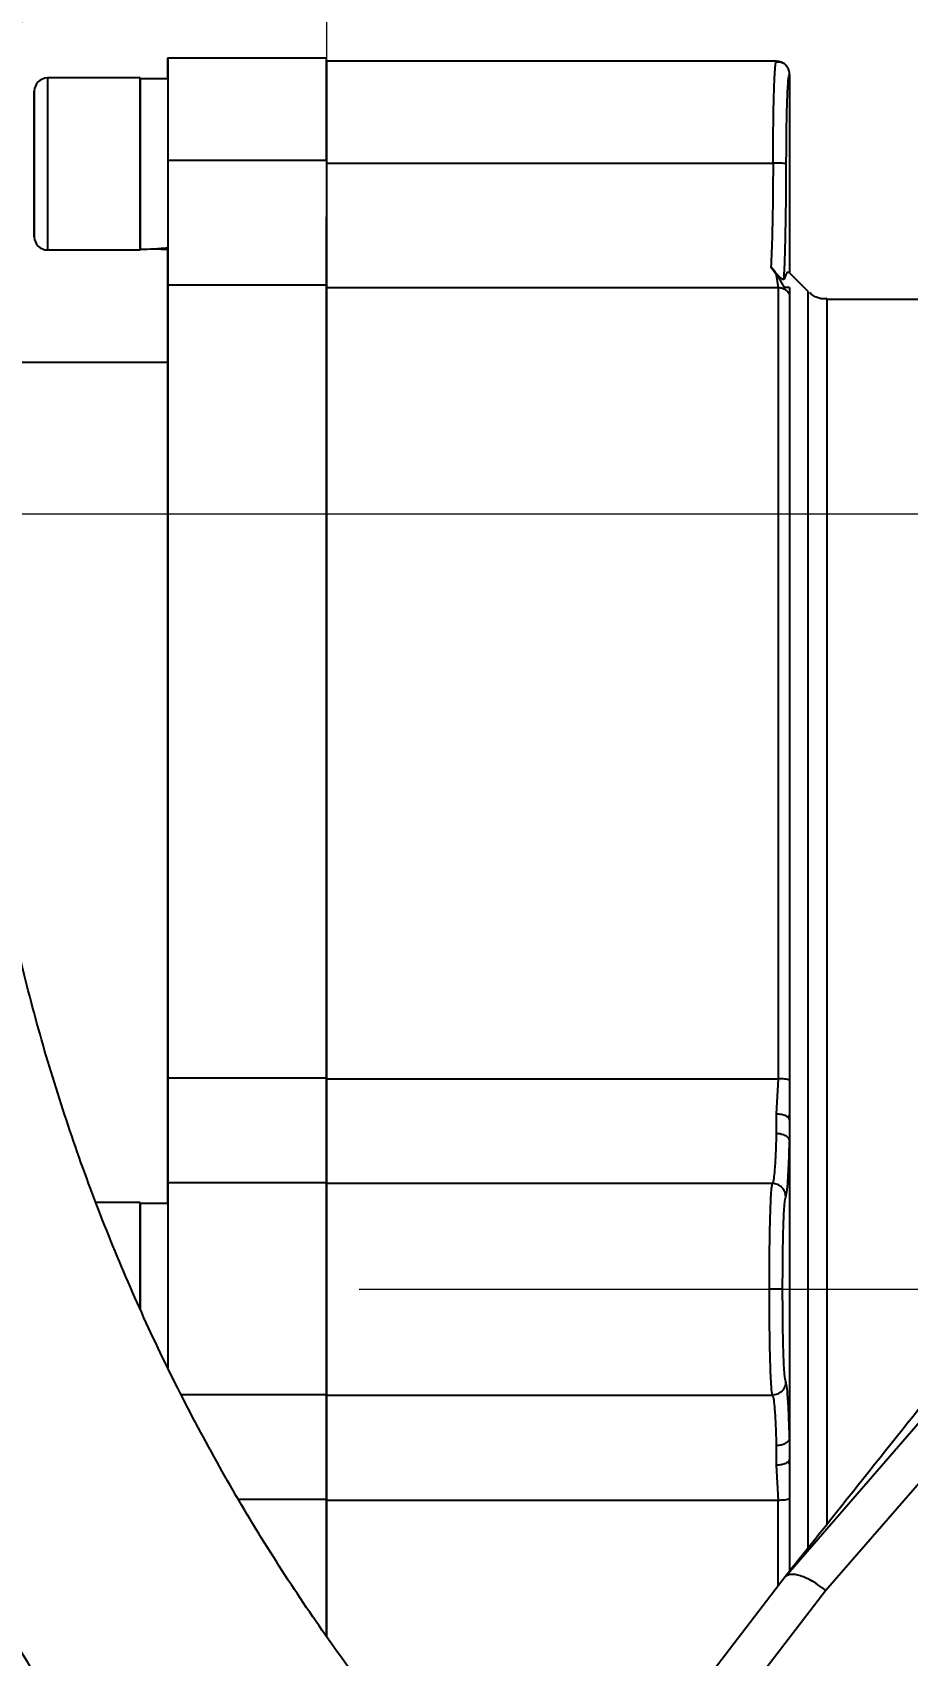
# Model space of a CAD drawing. Header units: millimetres. Extents: x 2687 to 4367, y 1046 to 2234.
# Drawn here: x 3288.3 to 3354.5, y 1467.5 to 1590.1 of the extents above; entities that cross this region are included whole.
import ezdxf

# ---------------------------------------------------------------- set-up
doc = ezdxf.new("R2010")
doc.units = ezdxf.units.MM
doc.linetypes.add('CENTER2', pattern=[28.575, 19.05, -3.175, 3.175, -3.175])
doc.layers.add('AM_5', color=3, linetype='Continuous', lineweight=25)
doc.layers.add('中心线', color=1, linetype='CENTER2', lineweight=13)
doc.styles.add('SLDTEXTSTYLE1', font='txt.shx', dxfattribs={"width": 0.7, "bigfont": 'gbcbig.shx'})
doc.dimstyles.new('SLDDIMSTYLE12$0', dxfattribs={"dimtxt": 12, "dimasz": 10, "dimexe": 0, "dimexo": 0.0625, "dimgap": 0.875, "dimtad": 1, "dimdec": 1, "dimlfac": 1.8, "dimrnd": 1e-09, "dimzin": 12, "dimdsep": 46, "dimtxsty": 'SLDTEXTSTYLE1', "dimcen": 0.09, "dimdle": 8.16, "dimclrd": 3, "dimclre": 3, "dimadec": 0, "dimazin": 3, "dimtfac": 1, "dimtdec": 1, "dimtofl": 0, "dimtmove": 0, "dimatfit": 3, "dimfxl": 0, "dimfrac": 2, "dimtolj": 1, "dimlwd": 5, "dimlwe": 5, "dimarcsym": 0})

# ---------------------------------------------------------------- blocks, each defined once
blk = doc.blocks.new('*D24')
at = {"layer": 'AM_5', "color": 3, "linetype": 'Continuous', "lineweight": 5, "transparency": 16777216}
for p, q in [((3310.54, 1588.26), (3310.54, 1745.91)), ((3423.46, 1745.91), (3320.54, 1745.91))]:
    blk.add_line(p, q, dxfattribs=at)
at = {"layer": 'AM_5', "color": 3, "lineweight": 5, "transparency": 16777216}
blk.add_line((3433.46, 1693.93), (3433.46, 1745.91), dxfattribs=at)
at = {"layer": 'AM_5', "color": 3, "transparency": 16777216}
for points in [[(3320.54, 1747.58), (3320.54, 1744.24), (3310.54, 1745.91)], [(3423.46, 1747.58), (3423.46, 1744.24), (3433.46, 1745.91)]]:
    blk.add_solid(points, dxfattribs=at)
at = {"layer": 'Defpoints', "color": 0, "transparency": 16777216}
for p in [(3310.54, 1745.91), (3433.46, 1693.86), (3310.54, 1588.2)]:
    blk.add_point(p, dxfattribs=at)
at = {"layer": 'AM_5', "color": 0, "transparency": 16777216, "insert": (3372, 1752.79), "char_height": 12, "attachment_point": 5, "style": 'SLDTEXTSTYLE1'}
blk.add_mtext('\\A1;123', dxfattribs=at)
blk = doc.blocks.new('*D25')
at = {"layer": 'AM_5', "color": 3, "linetype": 'Continuous', "lineweight": 5, "transparency": 16777216}
for p, q in [((3148.04, 1530.8), (3148.04, 1744.8)), ((3300.54, 1744.8), (3158.04, 1744.8))]:
    blk.add_line(p, q, dxfattribs=at)
at = {"layer": 'AM_5', "color": 3, "lineweight": 5, "transparency": 16777216}
blk.add_line((3310.54, 1585.98), (3310.54, 1744.8), dxfattribs=at)
at = {"layer": 'AM_5', "color": 3, "transparency": 16777216}
for points in [[(3158.04, 1746.47), (3158.04, 1743.13), (3148.04, 1744.8)], [(3300.54, 1746.47), (3300.54, 1743.13), (3310.54, 1744.8)]]:
    blk.add_solid(points, dxfattribs=at)
at = {"layer": 'Defpoints', "color": 0, "transparency": 16777216}
for p in [(3148.04, 1744.8), (3310.54, 1585.92), (3148.04, 1530.74)]:
    blk.add_point(p, dxfattribs=at)
at = {"layer": 'AM_5', "color": 0, "transparency": 16777216, "insert": (3229.29, 1751.67), "char_height": 12, "attachment_point": 5, "style": 'SLDTEXTSTYLE1'}
blk.add_mtext('\\A1;165', dxfattribs=at)
blk = doc.blocks.new('*D14')
at = {"layer": 'AM_5', "color": 3, "lineweight": 5, "transparency": 16777216}
blk.add_line((3389.25, 1553.73), (3238.91, 1553.73), dxfattribs=at)
at = {"layer": 'AM_5', "color": 3, "linetype": 'Continuous', "lineweight": 5, "transparency": 16777216}
for p, q in [((3238.91, 1543.73), (3238.91, 1322.1)), ((3368.54, 1312.1), (3238.91, 1312.1))]:
    blk.add_line(p, q, dxfattribs=at)
at = {"layer": 'AM_5', "color": 3, "transparency": 16777216}
for points in [[(3237.24, 1543.73), (3240.57, 1543.73), (3238.91, 1553.73)], [(3237.24, 1322.1), (3240.57, 1322.1), (3238.91, 1312.1)]]:
    blk.add_solid(points, dxfattribs=at)
at = {"layer": 'Defpoints', "color": 0, "transparency": 16777216}
for p in [(3389.31, 1553.73), (3238.91, 1312.1), (3368.6, 1312.1)]:
    blk.add_point(p, dxfattribs=at)
at = {"layer": 'AM_5', "color": 0, "transparency": 16777216, "insert": (3232.03, 1386.02), "char_height": 12, "attachment_point": 5, "rotation": 90, "style": 'SLDTEXTSTYLE1'}
blk.add_mtext('\\A1;245', dxfattribs=at)

msp = doc.modelspace()

# ---------------------------------------------------------------- linework, layer by layer
at = {"color": 7, "linetype": 'Continuous', "lineweight": 25}
for p, q in [((3310.536, 1588.196), (3298.536, 1588.196)), ((3344.539, 1587.963), (3310.536, 1587.963)), ((3344.491, 1587.81), (3344.535, 1587.963)), ((3344.989, 1587.856), (3344.913, 1587.851)), ((3296.436, 1586.696), (3289.436, 1586.696)), ((3298.536, 1586.636), (3296.436, 1586.636)), ((3345.536, 1586.963), (3345.536, 1571.963)), ((3288.436, 1580.196), (3288.436, 1583.196)), ((3288.436, 1583.196), (3288.436, 1583.196)), ((3288.436, 1583.196), (3288.436, 1580.196)), ((3288.436, 1580.196), (3288.436, 1577.196)), ((3288.436, 1577.196), (3288.436, 1580.196)), ((3288.436, 1580.196), (3288.436, 1580.196)), ((3298.536, 1580.476), (3310.536, 1580.476)), ((3310.536, 1580.261), (3344.29, 1580.261)), ((3288.436, 1577.196), (3288.436, 1577.196)), ((3296.436, 1575.856), (3296.436, 1573.756)), ((3298.536, 1573.756), (3298.536, 1573.871)), ((3289.436, 1573.696), (3296.436, 1573.696)), ((3344.13, 1572.432), (3344.536, 1571.877)), ((3344.536, 1571.877), (3344.602, 1571.78)), ((3344.536, 1571.877), (3344.536, 1571.801)), ((3344.536, 1571.801), (3344.67, 1570.842)), ((3344.602, 1571.78), (3345.136, 1570.869)), ((3346.95, 1570.549), (3345.532, 1571.967)), ((3310.536, 1571.04), (3298.536, 1571.04)), ((3344.67, 1570.842), (3310.536, 1570.842)), ((3358.511, 1569.963), (3348.364, 1569.963)), ((3298.536, 1565.196), (3283.54, 1565.196)), ((3298.536, 1511.129), (3310.536, 1511.129)), ((3310.536, 1511.059), (3344.67, 1511.059)), ((3344.67, 1511.059), (3344.536, 1508.407)), ((3345.536, 1510.955), (3345.536, 1507.934)), ((3345.46, 1508.115), (3345.536, 1507.934)), ((3345.467, 1508.107), (3345.537, 1508.309)), ((3345.536, 1507.934), (3345.536, 1508.306)), ((3345.536, 1507.934), (3345.536, 1506.328)), ((3345.536, 1506.328), (3345.536, 1495.128)), ((3310.536, 1503.191), (3298.536, 1503.191)), ((3344.248, 1503.141), (3310.536, 1503.141)), ((3296.436, 1501.696), (3293.124, 1501.696)), ((3298.536, 1501.636), (3296.436, 1501.636)), ((3345.536, 1495.128), (3345.536, 1483.928)), ((3345.229, 1473.451), (3361.915, 1492.688)), ((3348.249, 1472.383), (3364.906, 1491.546)), ((3299.523, 1487.201), (3310.536, 1487.201)), ((3310.536, 1487.151), (3344.248, 1487.151)), ((3345.536, 1483.928), (3345.536, 1482.318)), ((3344.536, 1481.848), (3344.67, 1479.193)), ((3345.537, 1481.942), (3345.467, 1482.146)), ((3345.536, 1482.318), (3345.536, 1479.294)), ((3310.536, 1479.263), (3303.902, 1479.263)), ((3344.67, 1479.193), (3310.536, 1479.193)), ((3345.536, 1479.294), (3345.536, 1473.811)), ((3345.344, 1473.617), (3329.673, 1453.147)), ((3327.495, 1445.336), (3348.249, 1472.383))]:
    msp.add_line(p, q, dxfattribs=at)
at = {"color": 7, "linetype": 'Continuous', "lineweight": 25, "flags": 128}
for points in [[(3298.536, 1586.636), (3298.536, 1587.438), (3298.536, 1588.004), (3298.536, 1588.196), (3298.536, 1588.004), (3298.536, 1587.438), (3298.536, 1586.525), (3298.536, 1585.308), (3298.536, 1583.846), (3298.536, 1582.21), (3298.536, 1580.476)], [(3310.536, 1580.476), (3310.536, 1582.21), (3310.536, 1583.846), (3310.536, 1585.308), (3310.536, 1586.525), (3310.536, 1587.438), (3310.536, 1588.004), (3310.536, 1588.196)], [(3289.436, 1586.696), (3289.436, 1586.597), (3289.436, 1586.164), (3289.436, 1585.41), (3289.436, 1584.374), (3289.436, 1583.113), (3289.436, 1581.695), (3289.436, 1580.196)], [(3296.436, 1586.696), (3296.436, 1586.597), (3296.436, 1586.164), (3296.436, 1585.41), (3296.436, 1584.374), (3296.436, 1583.113), (3296.436, 1581.695), (3296.436, 1580.196)], [(3296.436, 1573.756), (3296.436, 1573.932), (3296.436, 1574.451), (3296.436, 1575.283), (3296.436, 1576.385), (3296.436, 1577.694), (3296.436, 1579.141), (3296.436, 1580.645), (3296.436, 1582.125), (3296.436, 1583.499), (3296.436, 1584.693), (3296.436, 1585.64), (3296.436, 1586.29), (3296.436, 1586.607), (3296.436, 1586.636)], [(3289.436, 1580.196), (3289.436, 1578.697), (3289.436, 1577.279), (3289.436, 1576.018), (3289.436, 1574.982), (3289.436, 1574.227), (3289.436, 1573.795), (3289.436, 1573.696)], [(3296.436, 1580.196), (3296.436, 1578.697), (3296.436, 1577.279), (3296.436, 1576.018), (3296.436, 1574.982), (3296.436, 1574.227), (3296.436, 1573.795), (3296.436, 1573.696)], [(3298.536, 1580.476), (3298.536, 1578.829), (3298.536, 1577.236), (3298.536, 1575.743), (3298.536, 1574.389), (3298.536, 1573.213), (3298.536, 1572.246), (3298.536, 1571.515), (3298.536, 1571.04)], [(3310.536, 1580.476), (3310.536, 1578.829), (3310.536, 1577.236), (3310.536, 1575.743), (3310.536, 1574.389), (3310.536, 1573.213), (3310.536, 1572.246), (3310.536, 1571.515), (3310.536, 1571.04)], [(3298.536, 1571.04), (3298.536, 1571.515), (3298.536, 1572.246), (3298.536, 1573.213), (3298.536, 1573.756)], [(3298.535, 1565.196), (3298.535, 1566.236), (3298.535, 1568.178), (3298.536, 1569.782), (3298.536, 1571.04)], [(3298.536, 1571.04), (3298.536, 1569.782), (3298.536, 1568.178), (3298.536, 1566.236), (3298.536, 1563.966), (3298.536, 1561.377), (3298.536, 1558.482), (3298.536, 1555.295), (3298.536, 1551.829), (3298.536, 1548.101), (3298.536, 1544.128), (3298.536, 1539.929), (3298.536, 1535.523), (3298.536, 1530.93), (3298.536, 1526.172), (3298.536, 1521.271), (3298.536, 1516.248), (3298.536, 1511.129)], [(3310.536, 1511.129), (3310.536, 1516.248), (3310.536, 1521.271), (3310.536, 1526.172), (3310.536, 1530.93), (3310.536, 1535.523), (3310.536, 1539.929), (3310.536, 1544.128), (3310.536, 1548.101), (3310.536, 1551.829), (3310.536, 1555.295), (3310.536, 1558.482), (3310.536, 1561.377), (3310.536, 1563.966), (3310.536, 1566.236), (3310.536, 1568.178), (3310.536, 1569.782), (3310.536, 1571.04)], [(3344.67, 1570.842), (3344.67, 1569.594), (3344.67, 1568.001), (3344.67, 1566.07), (3344.67, 1563.81), (3344.67, 1561.231), (3344.67, 1558.345), (3344.67, 1555.167), (3344.67, 1551.709), (3344.67, 1547.989), (3344.67, 1544.024), (3344.67, 1539.832), (3344.67, 1535.432), (3344.67, 1530.845), (3344.67, 1526.091), (3344.67, 1521.194), (3344.67, 1516.175), (3344.67, 1511.059)], [(3345.536, 1570.864), (3345.536, 1570.805), (3345.536, 1570.745), (3345.536, 1570.684), (3345.536, 1570.62), (3345.536, 1570.556), (3345.536, 1570.489), (3345.536, 1570.422), (3345.536, 1570.352)], [(3345.536, 1570.352), (3345.536, 1569.113), (3345.536, 1567.53), (3345.536, 1565.611), (3345.536, 1563.365), (3345.536, 1560.803), (3345.536, 1557.936), (3345.536, 1554.778), (3345.536, 1551.343), (3345.536, 1547.647), (3345.536, 1543.708), (3345.536, 1539.542), (3345.536, 1535.171), (3345.536, 1530.613), (3345.536, 1525.891), (3345.536, 1521.025), (3345.536, 1516.039), (3345.536, 1510.955)], [(3346.95, 1475.617), (3346.95, 1479.873), (3346.95, 1484.957), (3346.95, 1490.088), (3346.95, 1495.242), (3346.95, 1500.394), (3346.95, 1505.522), (3346.95, 1510.6), (3346.95, 1515.605), (3346.95, 1520.514), (3346.95, 1525.304), (3346.95, 1529.953), (3346.95, 1534.44), (3346.95, 1538.742), (3346.95, 1542.841), (3346.95, 1546.717), (3346.95, 1550.352), (3346.95, 1553.73), (3346.95, 1556.834), (3346.95, 1559.65), (3346.95, 1562.165), (3346.95, 1564.368), (3346.95, 1566.247), (3346.95, 1567.795), (3346.95, 1569.004), (3346.95, 1569.868), (3346.95, 1570.384), (3346.95, 1570.549)], [(3348.364, 1569.963), (3348.364, 1569.925), (3348.364, 1569.585), (3348.364, 1568.897), (3348.364, 1567.863), (3348.364, 1566.487), (3348.364, 1564.778), (3348.364, 1562.742), (3348.364, 1560.389), (3348.364, 1557.73), (3348.364, 1554.777), (3348.364, 1551.545), (3348.364, 1548.048), (3348.364, 1544.303), (3348.364, 1540.328), (3348.364, 1536.14), (3348.364, 1531.759), (3348.364, 1527.207), (3348.364, 1522.504), (3348.364, 1517.672), (3348.364, 1512.733), (3348.364, 1507.712), (3348.364, 1502.631), (3348.364, 1497.514), (3348.364, 1492.386), (3348.364, 1487.269), (3348.364, 1482.188), (3348.364, 1477.363)], [(3298.536, 1501.636), (3298.536, 1505.158), (3298.536, 1510.075), (3298.536, 1514.917), (3298.536, 1519.658), (3298.536, 1524.275), (3298.536, 1528.743), (3298.536, 1533.041), (3298.536, 1537.145), (3298.536, 1541.036), (3298.536, 1544.693), (3298.536, 1548.098), (3298.536, 1551.234), (3298.536, 1554.084), (3298.536, 1556.633), (3298.536, 1558.87), (3298.536, 1560.782), (3298.536, 1562.36), (3298.536, 1563.596), (3298.536, 1564.483), (3298.536, 1565.017), (3298.536, 1565.196)], [(3298.536, 1511.129), (3298.536, 1509.539), (3298.536, 1508.05), (3298.536, 1506.702), (3298.536, 1505.532), (3298.536, 1504.573), (3298.536, 1503.852), (3298.536, 1503.386), (3298.536, 1503.191)], [(3310.536, 1511.129), (3310.536, 1509.539), (3310.536, 1508.05), (3310.536, 1506.702), (3310.536, 1505.532), (3310.536, 1504.573), (3310.536, 1503.852), (3310.536, 1503.386), (3310.536, 1503.191)], [(3344.536, 1508.407), (3344.536, 1508.214), (3344.536, 1508.024), (3344.536, 1507.837), (3344.536, 1507.652), (3344.536, 1507.469), (3344.536, 1507.29), (3344.536, 1507.113), (3344.536, 1506.939)], [(3298.536, 1503.191), (3298.536, 1502.938), (3298.536, 1502.314), (3298.536, 1501.349), (3298.536, 1500.089), (3298.536, 1498.595), (3298.536, 1496.937), (3298.536, 1495.196), (3298.536, 1493.455), (3298.536, 1491.797), (3298.536, 1490.302), (3298.536, 1489.221)], [(3310.536, 1487.201), (3310.536, 1487.453), (3310.536, 1488.077), (3310.536, 1489.042), (3310.536, 1490.302), (3310.536, 1491.797), (3310.536, 1493.455), (3310.536, 1495.196), (3310.536, 1496.937), (3310.536, 1498.595), (3310.536, 1500.089), (3310.536, 1501.349), (3310.536, 1502.314), (3310.536, 1502.938), (3310.536, 1503.191)], [(3296.436, 1501.696), (3296.436, 1501.652), (3296.436, 1501.304), (3296.436, 1500.627), (3296.436, 1499.656), (3296.436, 1498.446), (3296.436, 1497.06), (3296.436, 1495.574), (3296.436, 1494.067), (3296.436, 1493.622)], [(3296.436, 1493.64), (3296.436, 1494.587), (3296.436, 1496.092), (3296.436, 1497.549), (3296.436, 1498.877), (3296.436, 1500.003), (3296.436, 1500.867), (3296.436, 1501.421), (3296.436, 1501.634), (3296.436, 1501.636)], [(3310.536, 1486.79), (3310.536, 1486.54), (3310.536, 1485.818), (3310.536, 1484.859), (3310.536, 1483.69), (3310.536, 1482.342), (3310.536, 1480.852), (3310.536, 1479.263)], [(3344.536, 1483.32), (3344.536, 1483.146), (3344.536, 1482.968), (3344.536, 1482.788), (3344.536, 1482.605), (3344.536, 1482.42), (3344.536, 1482.232), (3344.536, 1482.041), (3344.536, 1481.848)], [(3310.536, 1468.87), (3310.536, 1469.121), (3310.536, 1474.143), (3310.536, 1479.263)], [(3344.67, 1472.729), (3344.67, 1474.07), (3344.67, 1479.193)]]:
    msp.add_lwpolyline(points, dxfattribs=at)
at = {"color": 7, "linetype": 'Continuous', "lineweight": 25}
for centre, radius, start, end in [((3289.436, 1585.696), 1, 90, 180), ((3289.436, 1574.696), 1, 180, 270), ((3344.25, 1368.532), 126.631, 89.65559, 90.10778)]:
    msp.add_arc(centre, radius, start, end, dxfattribs=at)
for centre, start_param, end_param in [((3296.436, 1580.196), 4.712389, 4.9017857), ((3298.536, 1580.196), 4.6181166, 4.712389)]:
    msp.add_ellipse(centre, major_axis=(11.154, 0), ratio=0.5773485, start_param=start_param, end_param=end_param, dxfattribs=at)
for points, knots in [([(3433.103, 1384.998), (3435.663, 1385.023), (3439.244, 1385.058), (3444.513, 1385.337), (3448.977, 1385.672), (3454.293, 1386.238), (3459.862, 1387.011), (3465.676, 1388.021), (3471.647, 1389.277), (3477.723, 1390.788), (3483.861, 1392.558), (3490.026, 1394.593), (3496.19, 1396.892), (3502.327, 1399.457), (3508.415, 1402.288), (3514.434, 1405.381), (3520.367, 1408.736), (3526.196, 1412.348), (3531.906, 1416.214), (3537.482, 1420.328), (3542.909, 1424.685), (3548.175, 1429.279), (3553.266, 1434.104), (3558.171, 1439.151), (3562.878, 1444.414), (3567.375, 1449.884), (3571.654, 1455.553), (3575.702, 1461.41), (3579.512, 1467.446), (3583.074, 1473.652), (3586.379, 1480.017), (3589.42, 1486.53), (3592.189, 1493.179), (3594.679, 1499.953), (3596.885, 1506.841), (3598.799, 1513.83), (3600.418, 1520.907), (3601.736, 1528.061), (3602.749, 1535.278), (3603.453, 1542.545), (3603.846, 1549.849), (3603.925, 1557.177), (3603.688, 1564.515), (3603.134, 1571.85), (3602.261, 1579.168), (3601.071, 1586.455), (3599.563, 1593.697), (3597.738, 1600.882), (3595.598, 1607.995), (3593.144, 1615.022), (3590.379, 1621.951), (3587.306, 1628.767), (3583.929, 1635.458), (3580.251, 1642.01), (3576.278, 1648.41), (3572.013, 1654.645), (3567.462, 1660.703), (3562.63, 1666.571), (3557.522, 1672.238), (3552.146, 1677.69), (3546.699, 1682.738), (3541.226, 1687.39), (3535.768, 1691.66), (3530.143, 1695.702), (3524.361, 1699.51), (3518.434, 1703.079), (3512.371, 1706.4), (3506.185, 1709.471), (3499.889, 1712.284), (3493.495, 1714.836), (3487.02, 1717.122), (3480.482, 1719.139), (3473.907, 1720.881), (3467.335, 1722.346), (3460.841, 1723.527), (3454.551, 1724.425), (3449.028, 1725.008), (3444.145, 1725.376), (3439.321, 1725.615), (3433.346, 1725.732), (3427.829, 1725.622), (3422.56, 1725.35), (3418.096, 1725.013), (3412.78, 1724.448), (3407.211, 1723.674), (3401.397, 1722.664), (3395.426, 1721.408), (3389.35, 1719.898), (3383.212, 1718.127), (3377.047, 1716.093), (3370.883, 1713.793), (3364.746, 1711.228), (3358.658, 1708.398), (3352.639, 1705.304), (3346.706, 1701.949), (3340.877, 1698.337), (3335.167, 1694.472), (3329.592, 1690.357), (3324.164, 1686), (3318.899, 1681.406), (3313.807, 1676.582), (3308.902, 1671.534), (3304.196, 1666.271), (3299.698, 1660.801), (3295.42, 1655.133), (3291.371, 1649.275), (3287.561, 1643.239), (3283.999, 1637.033), (3280.695, 1630.668), (3277.652, 1624.156), (3274.89, 1617.505), (3272.553, 1611.223), (3271.274, 1607.118), (3270.711, 1605.309)], [0, 0, 0, 0, 0.0102074, 0.014274, 0.021037, 0.0280561, 0.0355867, 0.0434511, 0.0515783, 0.0599113, 0.0684099, 0.0770439, 0.085791, 0.0946336, 0.1035582, 0.112554, 0.1216124, 0.1307262, 0.1398897, 0.1490979, 0.1583469, 0.1676331, 0.1769537, 0.1863062, 0.1956884, 0.2050985, 0.2145348, 0.2239961, 0.233481, 0.2429885, 0.2525178, 0.262068, 0.2716385, 0.2812287, 0.2908382, 0.3004664, 0.3101132, 0.3197782, 0.3294613, 0.3391624, 0.3488814, 0.3586183, 0.3683733, 0.3781464, 0.387938, 0.3977483, 0.4075776, 0.4174265, 0.4272956, 0.4371854, 0.4470968, 0.4570307, 0.4669882, 0.4769704, 0.486979, 0.4970156, 0.5070822, 0.5171812, 0.5273154, 0.5374882, 0.5477037, 0.5569145, 0.5661226, 0.5753266, 0.5845258, 0.5937191, 0.6029052, 0.6120821, 0.6212471, 0.6303962, 0.6395236, 0.6486197, 0.6576679, 0.6666375, 0.6754633, 0.6839789, 0.6919633, 0.6976055, 0.7035012, 0.7112199, 0.7214273, 0.7254939, 0.7322569, 0.739276, 0.7468066, 0.754671, 0.7627982, 0.7711312, 0.7796298, 0.7882638, 0.7970109, 0.8058535, 0.8147781, 0.8237739, 0.8328323, 0.8419461, 0.8511096, 0.8603178, 0.8695668, 0.878853, 0.8881736, 0.8975261, 0.9069083, 0.9163184, 0.9257547, 0.935216, 0.9447009, 0.9542084, 0.9637377, 0.9732879, 0.9828584, 0.9924486, 1, 1, 1, 1]), ([(3324.952, 1451.406), (3323.991, 1452.406), (3321.502, 1454.999), (3317.72, 1459.412), (3313.589, 1464.615), (3309.688, 1470.02), (3306.019, 1475.606), (3302.592, 1481.368), (3299.418, 1487.291), (3296.504, 1493.366), (3293.86, 1499.581), (3291.492, 1505.923), (3289.407, 1512.381), (3287.612, 1518.94), (3286.112, 1525.588), (3284.913, 1532.312), (3284.019, 1539.098), (3283.434, 1545.932), (3283.16, 1552.799), (3283.201, 1559.687), (3283.559, 1566.58), (3284.234, 1573.464), (3285.227, 1580.324), (3286.539, 1587.146), (3288.168, 1593.915), (3290.113, 1600.616), (3292.373, 1607.236), (3294.945, 1613.76), (3297.826, 1620.172), (3301.013, 1626.46), (3304.5, 1632.609), (3308.285, 1638.605), (3312.362, 1644.434), (3316.725, 1650.083), (3321.369, 1655.538), (3326.287, 1660.788), (3331.297, 1665.644), (3336.352, 1670.116), (3341.41, 1674.213), (3346.636, 1678.09), (3352.03, 1681.721), (3356.507, 1684.519), (3359.231, 1686.015), (3360.057, 1686.469)], [0, 0, 0, 0, 0.0151775, 0.0393292, 0.0635604, 0.0878663, 0.1122429, 0.1366868, 0.161195, 0.1857649, 0.2103945, 0.2350819, 0.2598255, 0.2846241, 0.3094766, 0.3343824, 0.3593409, 0.3843518, 0.409415, 0.4345306, 0.4596989, 0.4849206, 0.5101965, 0.5355275, 0.5609152, 0.5863611, 0.6118672, 0.6374358, 0.6630699, 0.6887726, 0.714548, 0.7404006, 0.7663359, 0.7923603, 0.8184816, 0.8447092, 0.8710544, 0.8948026, 0.918543, 0.942272, 0.9659875, 0.9896862, 1, 1, 1, 1]), ([(3310.536, 1584.196), (3310.536, 1584.725), (3310.536, 1586.13), (3310.536, 1587.541), (3310.536, 1588.167), (3310.536, 1587.571), (3310.536, 1585.873), (3310.536, 1583.317), (3310.536, 1581.279), (3310.536, 1580.261)], [0, 0, 0, 0, 0.0913546, 0.2427955, 0.3942364, 0.5456773, 0.6971182, 0.8485591, 1, 1, 1, 1]), ([(3344.29, 1580.261), (3344.294, 1581.26), (3344.301, 1582.783), (3344.332, 1584.585), (3344.36, 1585.639), (3344.388, 1586.409), (3344.414, 1586.97), (3344.445, 1587.44), (3344.471, 1587.754), (3344.487, 1587.8), (3344.491, 1587.81)], [0, 0, 0, 0, 0.2760057, 0.4208286, 0.5697938, 0.6577349, 0.7519319, 0.8523835, 0.9699543, 1, 1, 1, 1]), ([(3345.144, 1587.757), (3345.035, 1587.818), (3344.816, 1587.939), (3344.588, 1587.867), (3344.474, 1587.831)], [0, 0, 0, 0, 0.5000607, 1, 1, 1, 1]), ([(3345.536, 1586.963), (3345.53, 1587.046), (3345.52, 1587.181), (3345.435, 1587.426), (3345.294, 1587.638), (3345.088, 1587.805), (3344.851, 1587.93), (3344.659, 1587.95), (3344.535, 1587.963)], [0, 0, 0, 0, 0.1588789, 0.2582631, 0.4929187, 0.6354431, 0.7631225, 1, 1, 1, 1]), ([(3345.289, 1580.224), (3345.294, 1581.123), (3345.303, 1582.92), (3345.361, 1585.15), (3345.441, 1586.691), (3345.504, 1586.872), (3345.536, 1586.963)], [0, 0, 0, 0, 0.2501077, 0.500057, 0.7500217, 1, 1, 1, 1]), ([(3288.436, 1580.196), (3288.436, 1580.888), (3288.436, 1581.952), (3288.436, 1583.233), (3288.436, 1584.113), (3288.436, 1584.827), (3288.436, 1585.491), (3288.436, 1585.829), (3288.436, 1585.491), (3288.436, 1584.827), (3288.436, 1584.113), (3288.436, 1583.233), (3288.436, 1581.952), (3288.436, 1580.888), (3288.436, 1580.196)], [0, 0, 0, 0, 0.1197284, 0.1841803, 0.25, 0.3158197, 0.3802716, 0.5, 0.6197284, 0.6841803, 0.75, 0.8158197, 0.8802716, 1, 1, 1, 1]), ([(3288.436, 1580.196), (3288.436, 1579.504), (3288.436, 1578.44), (3288.436, 1577.159), (3288.436, 1576.279), (3288.436, 1575.565), (3288.436, 1574.9), (3288.436, 1574.563), (3288.436, 1574.9), (3288.436, 1575.565), (3288.436, 1576.279), (3288.436, 1577.159), (3288.436, 1578.44), (3288.436, 1579.504), (3288.436, 1580.196)], [0, 0, 0, 0, 0.1197284, 0.1841803, 0.25, 0.3158197, 0.3802716, 0.5, 0.6197284, 0.6841803, 0.75, 0.8158197, 0.8802716, 1, 1, 1, 1]), ([(3344.29, 1580.261), (3344.286, 1579.49), (3344.28, 1577.954), (3344.247, 1575.85), (3344.196, 1573.92), (3344.153, 1572.948), (3344.13, 1572.432)], [0, 0, 0, 0, 0.2506921, 0.4999756, 0.7341816, 1, 1, 1, 1]), ([(3345.289, 1580.224), (3345.271, 1580.228), (3345.235, 1580.238), (3345, 1580.25), (3344.668, 1580.259), (3344.412, 1580.26), (3344.29, 1580.261)], [0, 0, 0, 0, 0.2411176, 0.5007863, 0.7600163, 1, 1, 1, 1]), ([(3345.119, 1571.486), (3345.145, 1572.071), (3345.193, 1573.138), (3345.245, 1575.301), (3345.28, 1577.636), (3345.286, 1579.367), (3345.289, 1580.224)], [0, 0, 0, 0, 0.273586, 0.4989614, 0.7520122, 1, 1, 1, 1]), ([(3310.536, 1570.774), (3310.536, 1571.112), (3310.536, 1571.788), (3310.536, 1573.785), (3310.536, 1575.483), (3310.536, 1576.196)], [0, 0, 0, 0, 0.3672319, 0.7344637, 1, 1, 1, 1]), ([(3345.119, 1571.486), (3345.103, 1571.467), (3345.08, 1571.439), (3344.973, 1571.492), (3344.897, 1571.551), (3344.854, 1571.588), (3344.808, 1571.63), (3344.756, 1571.68), (3344.697, 1571.741), (3344.602, 1571.845), (3344.389, 1572.097), (3344.242, 1572.288), (3344.13, 1572.432)], [0, 0, 0, 0, 0.2758897, 0.3906432, 0.4181773, 0.4457112, 0.473391, 0.5004309, 0.5336748, 0.5731897, 0.6768135, 1, 1, 1, 1]), ([(3344.602, 1571.78), (3344.597, 1571.784), (3344.588, 1571.791), (3344.573, 1571.799), (3344.561, 1571.802), (3344.552, 1571.803), (3344.544, 1571.803), (3344.538, 1571.802), (3344.536, 1571.801)], [0, 0, 0, 0, 0.3414904, 0.6007021, 0.7070146, 0.8042158, 0.8993656, 1, 1, 1, 1]), ([(3345.529, 1571.963), (3345.462, 1571.997), (3345.325, 1572.067), (3345.188, 1571.682), (3345.119, 1571.486)], [0, 0, 0, 0, 0.4907872, 1, 1, 1, 1]), ([(3310.535, 1552.234), (3310.535, 1553.061), (3310.535, 1555.592), (3310.535, 1559.236), (3310.535, 1563.149), (3310.535, 1566.387), (3310.536, 1569.019), (3310.536, 1570.189), (3310.536, 1570.774)], [0, 0, 0, 0, 0.0885631, 0.2708505, 0.4531379, 0.6354253, 0.8177126, 1, 1, 1, 1]), ([(3345.536, 1570.864), (3345.515, 1570.865), (3345.48, 1570.867), (3345.239, 1570.868), (3345.136, 1570.869)], [0, 0, 0, 0, 0.5721967, 1, 1, 1, 1]), ([(3348.37, 1569.995), (3348.224, 1569.992), (3347.86, 1569.984), (3347.39, 1570.179), (3347.133, 1570.403), (3347.038, 1570.485)], [0, 0, 0, 0, 0.2989295, 0.743168, 1, 1, 1, 1]), ([(3310.536, 1499.196), (3310.536, 1500.982), (3310.536, 1505.918), (3310.536, 1513.858), (3310.536, 1522.827), (3310.536, 1531.315), (3310.536, 1539.182), (3310.536, 1546.292), (3310.536, 1552.524), (3310.536, 1557.77), (3310.536, 1561.948), (3310.536, 1564.955), (3310.536, 1566.846), (3310.536, 1567.071), (3310.536, 1567.182)], [0, 0, 0, 0, 0.0491193, 0.1356914, 0.2222635, 0.3088355, 0.3954076, 0.4819796, 0.5685517, 0.6551237, 0.7416958, 0.8282679, 0.9148399, 1, 1, 1, 1]), ([(3263.233, 1556.49), (3263.217, 1555.498), (3263.161, 1552.059), (3263.398, 1546.17), (3263.936, 1538.835), (3264.813, 1531.518), (3266.002, 1524.231), (3267.51, 1516.988), (3269.335, 1509.804), (3271.476, 1502.691), (3273.93, 1495.663), (3276.694, 1488.735), (3279.767, 1481.918), (3283.144, 1475.228), (3286.822, 1468.676), (3290.795, 1462.276), (3295.06, 1456.04), (3299.612, 1449.982), (3304.444, 1444.114), (3309.551, 1438.448), (3314.927, 1432.995), (3320.374, 1427.947), (3325.847, 1423.295), (3331.306, 1419.026), (3336.931, 1414.983), (3342.712, 1411.175), (3348.639, 1407.607), (3354.702, 1404.285), (3360.888, 1401.215), (3367.184, 1398.401), (3373.578, 1395.849), (3380.053, 1393.563), (3386.591, 1391.547), (3393.166, 1389.804), (3399.739, 1388.339), (3406.232, 1387.158), (3412.522, 1386.261), (3418.046, 1385.677), (3422.928, 1385.311), (3427.753, 1385.063), (3431.167, 1385.022), (3433.103, 1384.998)], [0, 0, 0, 0, 0.0110977, 0.0384563, 0.065866, 0.0933273, 0.120841, 0.1484084, 0.1760305, 0.2037091, 0.231446, 0.2592434, 0.2871039, 0.3150305, 0.3430267, 0.3710966, 0.3992451, 0.4274777, 0.4558012, 0.4842235, 0.512754, 0.5414043, 0.5672369, 0.5930617, 0.6188752, 0.6446752, 0.6704587, 0.6962218, 0.7219592, 0.7476632, 0.7733229, 0.7989215, 0.8244321, 0.8498086, 0.8749648, 0.8997175, 0.9236002, 0.9459932, 0.9618174, 0.9783523, 1, 1, 1, 1]), ([(3344.536, 1506.939), (3344.518, 1506.421), (3344.481, 1505.337), (3344.414, 1504.215), (3344.334, 1503.376), (3344.279, 1503.226), (3344.248, 1503.141)], [0, 0, 0, 0, 0.238827, 0.4998504, 0.7147809, 1, 1, 1, 1]), ([(3344.536, 1506.939), (3344.635, 1506.932), (3344.812, 1506.92), (3345.047, 1506.852), (3345.277, 1506.744), (3345.443, 1506.595), (3345.524, 1506.437), (3345.532, 1506.361), (3345.536, 1506.328)], [0, 0, 0, 0, 0.1897895, 0.3410336, 0.4929318, 0.7407571, 0.8890122, 1, 1, 1, 1]), ([(3345.247, 1502.141), (3345.276, 1502.222), (3345.334, 1502.384), (3345.413, 1503.309), (3345.482, 1504.611), (3345.518, 1505.756), (3345.536, 1506.328)], [0, 0, 0, 0, 0.2593689, 0.5184047, 0.7594263, 1, 1, 1, 1]), ([(3344.012, 1495.162), (3344.014, 1496.025), (3344.02, 1497.783), (3344.061, 1500.271), (3344.119, 1501.926), (3344.185, 1502.907), (3344.225, 1503.056), (3344.248, 1503.141)], [0, 0, 0, 0, 0.2106334, 0.4294058, 0.679371, 0.8166918, 1, 1, 1, 1]), ([(3345.247, 1502.141), (3345.233, 1502.267), (3345.213, 1502.46), (3345.088, 1502.693), (3344.959, 1502.853), (3344.799, 1502.982), (3344.566, 1503.107), (3344.373, 1503.127), (3344.248, 1503.141)], [0, 0, 0, 0, 0.2394737, 0.3683715, 0.5, 0.6316285, 0.7605263, 1, 1, 1, 1]), ([(3345.344, 1473.617), (3349.76, 1479.153), (3357.646, 1489.038), (3365.581, 1498.984), (3369.072, 1503.361)], [0, 0, 0, 0, 0.5600004, 1, 1, 1, 1]), ([(3345.011, 1495.16), (3345.015, 1496.057), (3345.022, 1497.849), (3345.076, 1500.126), (3345.153, 1501.751), (3345.216, 1502.011), (3345.247, 1502.141)], [0, 0, 0, 0, 0.2498695, 0.4997255, 0.7497355, 1, 1, 1, 1]), ([(3344.248, 1487.151), (3344.217, 1487.297), (3344.164, 1487.553), (3344.101, 1488.863), (3344.06, 1490.285), (3344.032, 1491.833), (3344.015, 1493.48), (3344.013, 1494.608), (3344.012, 1495.162)], [0, 0, 0, 0, 0.2452809, 0.42889926, 0.57905177, 0.72428424, 0.86459927, 1, 1, 1, 1]), ([(3345.247, 1488.15), (3345.216, 1488.284), (3345.154, 1488.551), (3345.076, 1490.183), (3345.022, 1492.467), (3345.015, 1494.262), (3345.011, 1495.16)], [0, 0, 0, 0, 0.249886, 0.4997488, 0.7497519, 1, 1, 1, 1]), ([(3310.536, 1468.929), (3310.536, 1471.407), (3310.536, 1476.847), (3310.536, 1484.371), (3310.536, 1489.357), (3310.536, 1491.196)], [0, 0, 0, 0, 0.34558402, 0.75871151, 1, 1, 1, 1]), ([(3345.247, 1488.15), (3345.233, 1488.024), (3345.213, 1487.831), (3345.088, 1487.599), (3344.959, 1487.438), (3344.799, 1487.309), (3344.566, 1487.185), (3344.373, 1487.164), (3344.248, 1487.15)], [0, 0, 0, 0, 0.239471, 0.3683705, 0.5000015, 0.6316323, 0.7605311, 1, 1, 1, 1]), ([(3345.536, 1483.928), (3345.518, 1484.52), (3345.48, 1485.712), (3345.409, 1487.018), (3345.33, 1487.911), (3345.275, 1488.071), (3345.247, 1488.15)], [0, 0, 0, 0, 0.2485215, 0.4999911, 0.7509557, 1, 1, 1, 1]), ([(3344.248, 1487.151), (3344.279, 1487.062), (3344.334, 1486.906), (3344.414, 1486.058), (3344.481, 1484.928), (3344.518, 1483.84), (3344.536, 1483.32)], [0, 0, 0, 0, 0.2851739, 0.500074, 0.7610217, 1, 1, 1, 1]), ([(3345.536, 1483.928), (3345.531, 1483.886), (3345.521, 1483.806), (3345.456, 1483.696), (3345.373, 1483.604), (3345.292, 1483.541), (3345.246, 1483.511), (3345.216, 1483.494), (3345.121, 1483.443), (3344.901, 1483.36), (3344.663, 1483.334), (3344.536, 1483.32)], [0, 0, 0, 0, 0.13274928, 0.2587097, 0.38346285, 0.46187539, 0.50802694, 0.51153962, 0.54269826, 0.7552829, 1, 1, 1, 1]), ([(3310.536, 1479.193), (3310.536, 1476.758), (3310.536, 1473.271), (3310.536, 1469.936), (3310.536, 1468.929)], [0, 0, 0, 0, 0.6980153, 1, 1, 1, 1]), ([(3345.229, 1473.451), (3345.224, 1473.447), (3345.212, 1473.438), (3345.219, 1473.454), (3345.259, 1473.51), (3345.311, 1473.576), (3345.344, 1473.617)], [0, 0, 0, 0, 0.1147934, 0.2642503, 0.5426543, 1, 1, 1, 1]), ([(3348.249, 1472.383), (3348.22, 1472.408), (3348.135, 1472.48), (3347.844, 1472.71), (3347.269, 1473.104), (3346.593, 1473.43), (3346.054, 1473.578), (3345.584, 1473.628), (3345.369, 1473.521), (3345.229, 1473.451)], [0, 0, 0, 0, 0.0260712, 0.0753359, 0.2510277, 0.500322, 0.632163, 0.7609985, 1, 1, 1, 1])]:
    msp.add_open_spline(points, degree=3, knots=knots, dxfattribs=at)
for points in [[(3310.536, 1580.261), (3310.536, 1579.157), (3310.536, 1576.95), (3310.536, 1574.072), (3310.536, 1571.832), (3310.536, 1571.172), (3310.536, 1570.842)], [(3310.536, 1570.842), (3310.536, 1570.267), (3310.536, 1569.118), (3310.536, 1566.517), (3310.536, 1563.302), (3310.536, 1559.44), (3310.536, 1554.982), (3310.536, 1549.966), (3310.536, 1544.44), (3310.536, 1538.454), (3310.536, 1532.066), (3310.536, 1525.33), (3310.536, 1518.323), (3310.536, 1513.48), (3310.536, 1511.059)], [(3345.536, 1570.352), (3345.486, 1570.423), (3345.388, 1570.565), (3345.175, 1570.719), (3344.932, 1570.822), (3344.757, 1570.835), (3344.67, 1570.842)], [(3310.536, 1511.059), (3310.536, 1509.997), (3310.536, 1507.873), (3310.536, 1505.343), (3310.536, 1503.571), (3310.536, 1503.284), (3310.536, 1503.141)], [(3345.536, 1510.955), (3345.487, 1510.97), (3345.388, 1511), (3345.175, 1511.033), (3344.932, 1511.054), (3344.757, 1511.057), (3344.67, 1511.059)], [(3344.536, 1508.407), (3344.666, 1508.4), (3344.927, 1508.385), (3345.268, 1508.277), (3345.396, 1508.169), (3345.46, 1508.115)], [(3310.536, 1503.141), (3310.536, 1502.992), (3310.536, 1502.695), (3310.536, 1500.839), (3310.536, 1498.236), (3310.536, 1496.187), (3310.536, 1495.162)], [(3310.536, 1495.162), (3310.536, 1494.137), (3310.536, 1492.087), (3310.536, 1489.477), (3310.536, 1487.609), (3310.536, 1487.304), (3310.536, 1487.151)], [(3310.536, 1487.151), (3310.536, 1487.003), (3310.536, 1486.707), (3310.536, 1484.922), (3310.536, 1482.382), (3310.536, 1480.256), (3310.536, 1479.193)], [(3345.536, 1482.318), (3345.521, 1482.256), (3345.491, 1482.133), (3345.26, 1481.978), (3344.929, 1481.87), (3344.667, 1481.855), (3344.536, 1481.848)], [(3345.536, 1479.294), (3345.487, 1479.28), (3345.388, 1479.25), (3345.175, 1479.218), (3344.932, 1479.197), (3344.757, 1479.194), (3344.67, 1479.193)]]:
    msp.add_open_spline(points, degree=3, dxfattribs=at)
at = {"layer": '中心线', "linetype": 'ByBlock'}
msp.add_line((3312.99, 1495.162), (3442.906, 1495.162), dxfattribs=at)

# ---------------------------------------------------------------- dimensions: what is measured, and where the dimension line sits
at = {"layer": 'AM_5'}
dim = msp.add_linear_dim(base=(3310.536, 1745.911), p1=(3433.458, 1693.863), p2=(3310.536, 1588.196), text='123', dimstyle='SLDDIMSTYLE12$0', override={"dimlfac": 1, "dimpost": ''}, dxfattribs=at)
dim.commit()
dim.dimension.update_dxf_attribs({"geometry": '*D24', "text_midpoint": (3371.997, 1752.786)})
dim = msp.add_linear_dim(base=(3148.036, 1744.799), p1=(3310.536, 1585.916), p2=(3148.036, 1530.74), angle=360, text='165', dimstyle='SLDDIMSTYLE12$0', override={"dimlfac": 1, "dimpost": ''}, dxfattribs=at)
dim.commit()
dim.dimension.update_dxf_attribs({"geometry": '*D25', "text_midpoint": (3229.286, 1751.674)})
dim = msp.add_linear_dim(base=(3238.907, 1312.104), p1=(3389.308, 1553.73), p2=(3368.601, 1312.104), angle=90, text='245', dimstyle='SLDDIMSTYLE12$0', override={"dimlfac": 1}, dxfattribs=at)
dim.commit()
dim.dimension.update_dxf_attribs({"geometry": '*D14', "text_midpoint": (3238.907, 1386.017), "dimtype": 160})

doc.saveas('drawing.dxf')
